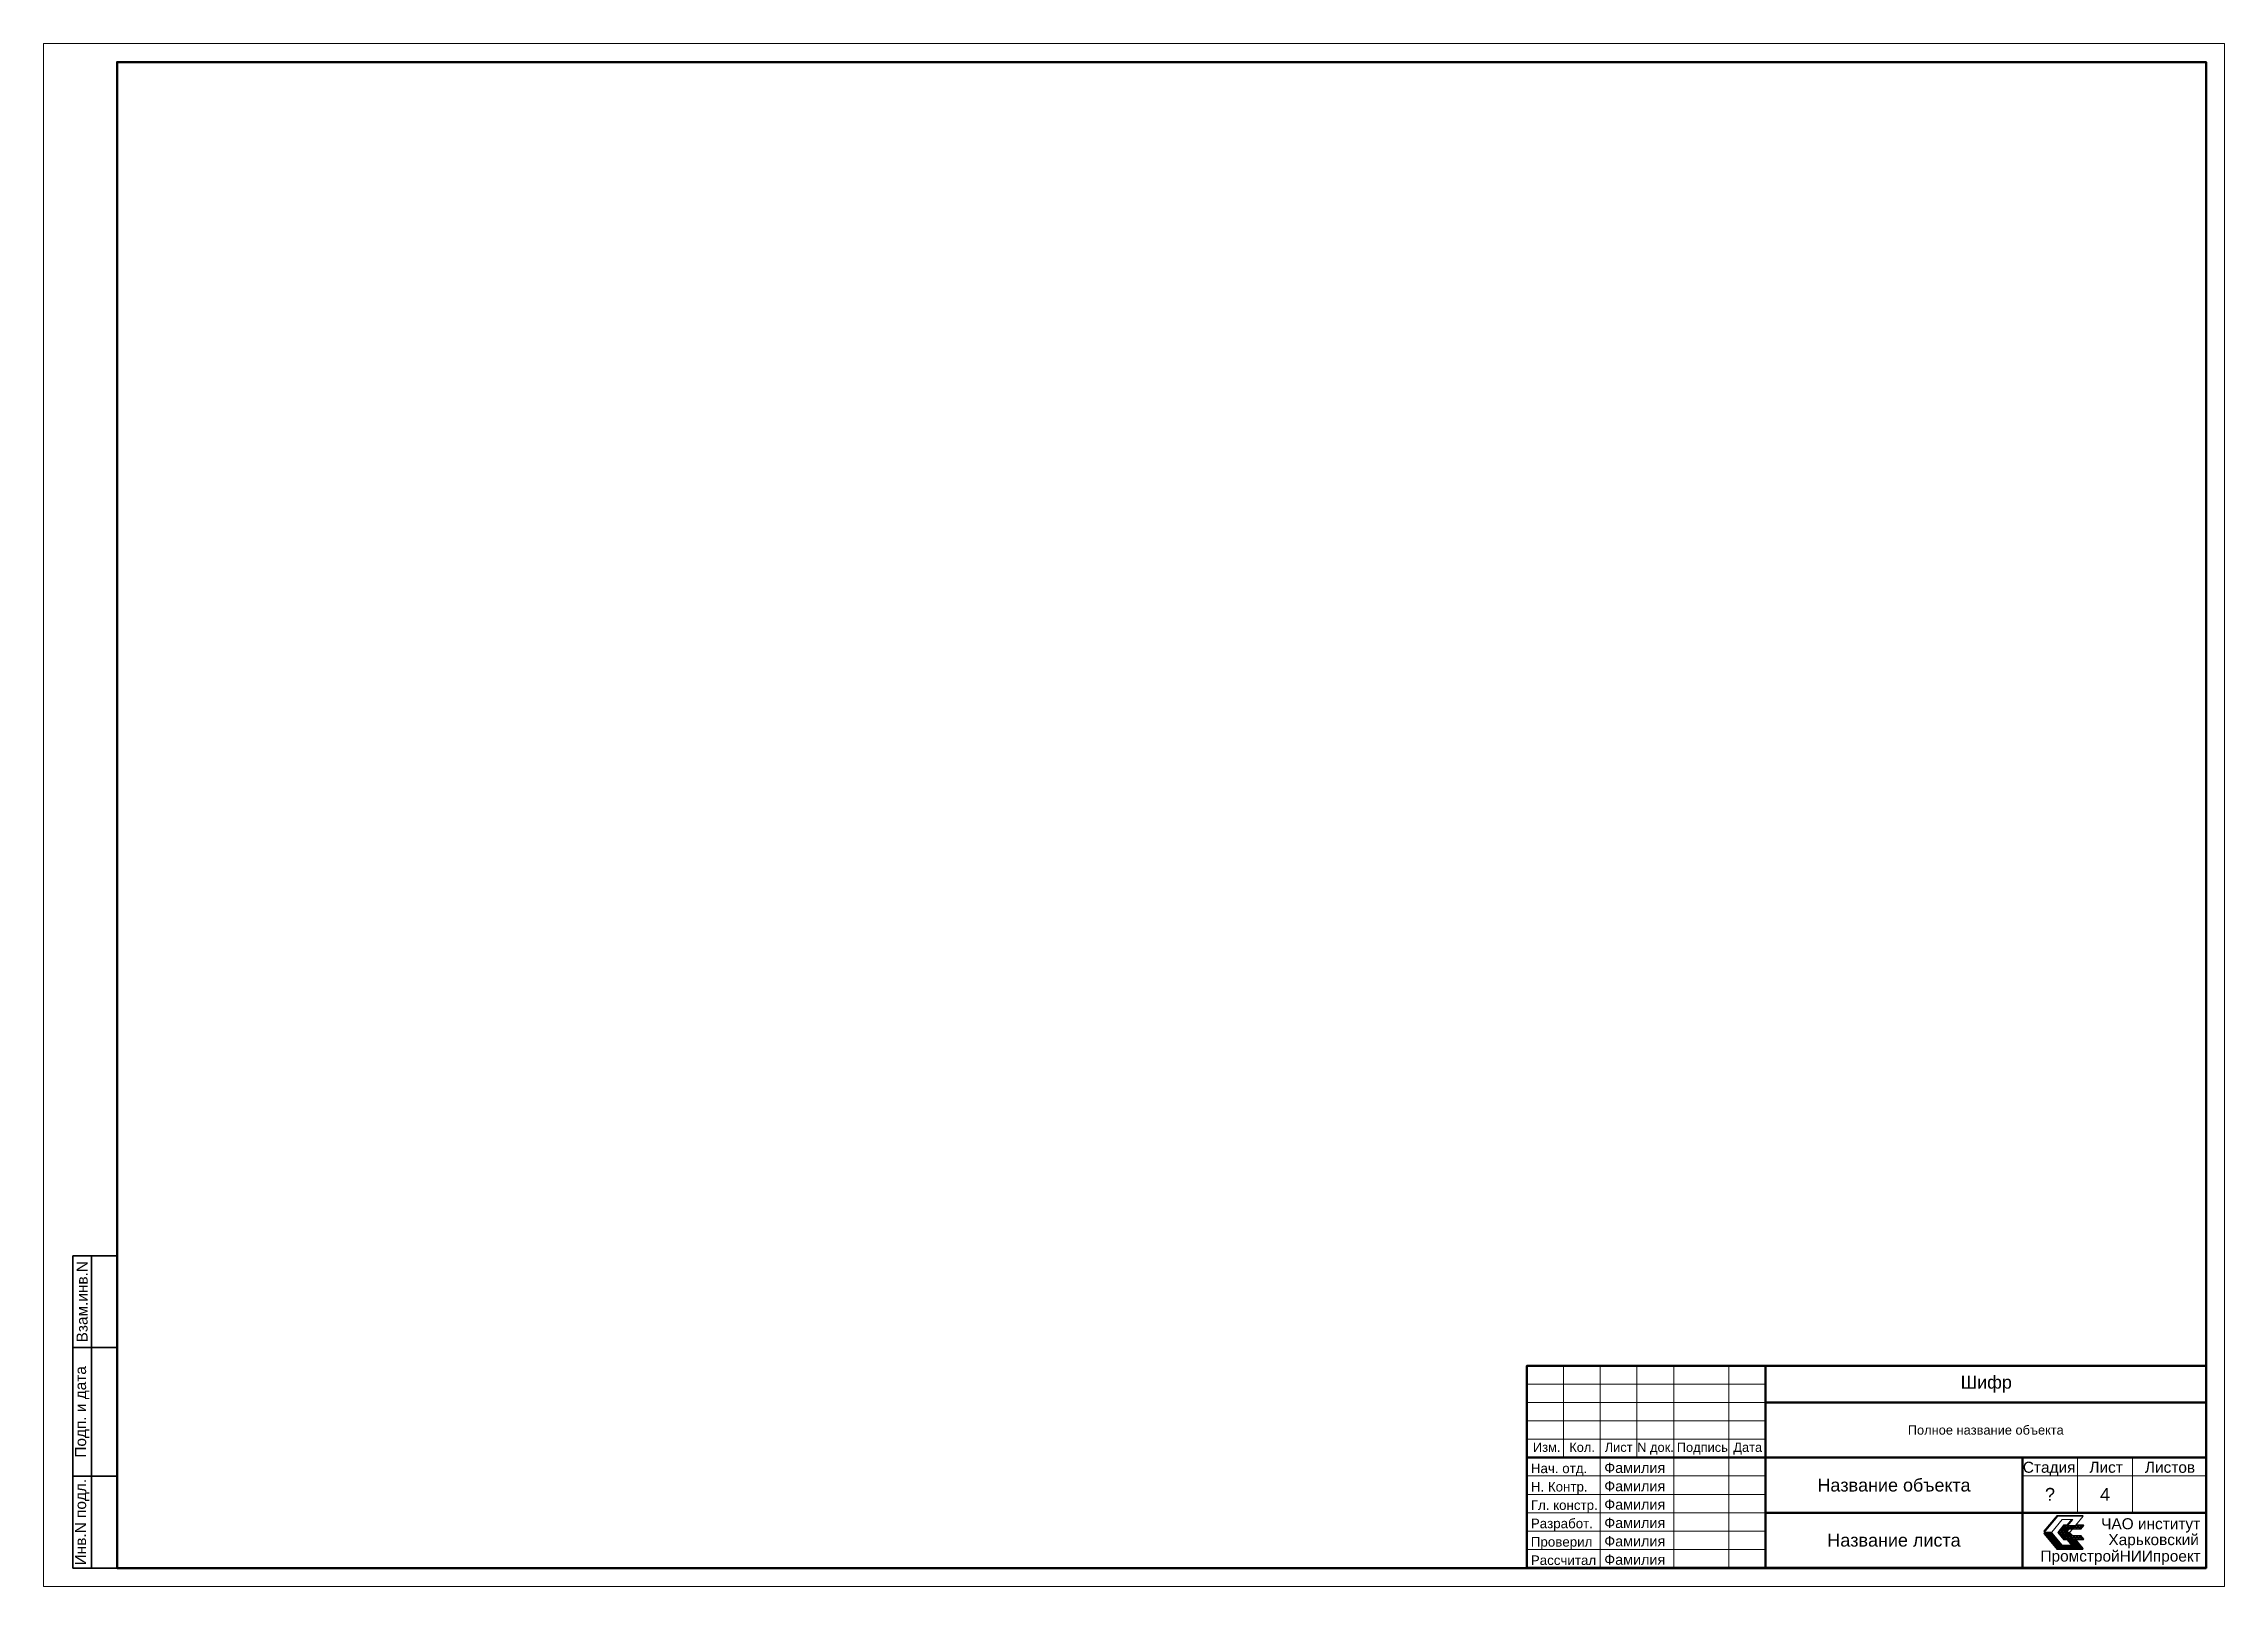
# Paper-space layout 'А2 г' of a CAD drawing. Header units: millimetres. Extents: x -2 to 592, y 0 to 420.
import ezdxf
from ezdxf.enums import TextEntityAlignment as Align

# ---------------------------------------------------------------- set-up
doc = ezdxf.new("R2010")
doc.units = ezdxf.units.MM
doc.header["$MEASUREMENT"] = 0
doc.layers.add('01_Формат', color=7, linetype='Continuous', lineweight=13)
doc.styles.add('Arial', font='arial.ttf')

psp = doc.layouts.new('А2 г')

# ---------------------------------------------------------------- hatches: boundary and pattern name
at = {"layer": '01_Формат', "lineweight": 9}
h = psp.add_hatch(color=256, dxfattribs=at)
h.paths.add_polyline_path([(546.5, 18.67), (546.34, 18.86), (542.72, 14.51), (542.88, 14.31)])
h.paths.add_polyline_path([(553.27, 18.86), (546.34, 18.86), (546.5, 18.67), (553.43, 18.67)])
h.paths.add_polyline_path([(550.6, 17.69), (550.27, 17.69), (549.11, 16.3), (549.27, 16.1)])
h = psp.add_hatch(dxfattribs=at)
h.set_pattern_fill('LINE', color=256, scale=0.055, style=0)
h.set_pattern_definition([(0, (-796.82123, 426.72407), (0, 0.174625), [])])
h.paths.add_polyline_path([(546.5, 9.79), (553.43, 9.79), (551.3, 12.35), (549.27, 12.35), (550.6, 10.77), (547.71, 10.77), (544.91, 14.14), (542.88, 14.14)])
h.paths.add_polyline_path([(549.81, 14.14), (548.92, 14.14), (549.59, 13.33), (550.49, 13.33)])
h = psp.add_hatch(dxfattribs=at)
h.set_pattern_fill('LINE', color=256, scale=0.097864, angle=50, style=0)
h.set_pattern_definition([(50, (-408.1366, 371.7443), (-0.23802457, 0.19972633), [])])
h.paths.add_polyline_path([(548.38, 16.1), (546.82, 14.23), (548.84, 14.23), (549.59, 15.12), (552.77, 15.12), (553.58, 16.1)])
h = psp.add_hatch(dxfattribs=at)
h.set_pattern_fill('LINE', color=256, scale=0.097864, angle=130, style=0)
h.set_pattern_definition([(130, (-408.1366, 371.7443), (-0.23802457, -0.19972633), [])])
h.paths.add_polyline_path([(553.58, 12.35), (552.77, 13.33), (549.59, 13.33), (548.84, 14.23), (546.82, 14.23), (548.38, 12.35)])

# ---------------------------------------------------------------- linework, layer by layer
at = {"layer": '01_Формат', "lineweight": 35}
for p, q in [((5.9, 89.52), (5.9, 4.52)), ((17.9, 89.52), (5.9, 89.52)), ((10.9, 89.52), (10.9, 4.52)), ((17.9, 64.52), (5.9, 64.52)), ((5.9, 29.52), (17.9, 29.52)), ((5.9, 4.52), (17.9, 4.52))]:
    psp.add_line(p, q, dxfattribs=at)
at = {"layer": '01_Формат'}
for p, q in [((411.9, 59.57), (411.9, 34.57)), ((421.9, 59.57), (421.9, 4.57)), ((431.9, 59.62), (431.9, 34.57)), ((441.9, 59.57), (441.9, 4.57)), ((456.9, 59.57), (456.9, 4.57)), ((401.9, 54.57), (466.9, 54.57)), ((401.9, 49.57), (466.9, 49.57)), ((401.9, 44.57), (466.9, 44.57)), ((401.9, 39.57), (466.9, 39.57)), ((551.9, 34.57), (551.9, 19.57)), ((566.9, 34.57), (566.9, 19.57)), ((401.9, 29.57), (466.9, 29.57)), ((401.9, 24.57), (466.9, 24.57)), ((536.9, 29.57), (586.9, 29.57)), ((401.9, 19.57), (466.9, 19.57)), ((401.9, 14.57), (466.9, 14.57)), ((401.9, 9.57), (466.9, 9.57))]:
    psp.add_line(p, q, dxfattribs=at)
at = {"layer": '01_Формат', "lineweight": 50}
for p, q in [((466.9, 59.57), (466.9, 4.57)), ((466.9, 49.57), (586.9, 49.57)), ((401.9, 34.57), (586.9, 34.57)), ((536.9, 34.57), (536.9, 4.57)), ((466.9, 19.57), (586.9, 19.57))]:
    psp.add_line(p, q, dxfattribs=at)
at = {"layer": '01_Формат', "lineweight": 9}
for p, q in [((546.34, 18.86), (542.72, 14.51)), ((546.5, 18.67), (542.88, 14.31)), ((553.27, 18.86), (546.34, 18.86)), ((546.5, 18.67), (546.34, 18.86)), ((546.5, 18.67), (553.43, 18.67)), ((553.43, 18.67), (551.3, 16.1)), ((553.43, 18.67), (553.27, 18.86)), ((542.88, 14.31), (542.72, 14.51)), ((542.88, 14.14), (542.72, 13.94)), ((546.34, 9.59), (542.72, 13.94)), ((542.88, 14.31), (544.91, 14.31)), ((546.5, 9.79), (542.88, 14.14)), ((542.88, 14.14), (544.91, 14.14)), ((547.71, 17.69), (544.91, 14.31)), ((547.71, 10.77), (544.91, 14.14)), ((548.21, 16.3), (546.49, 14.23)), ((546.49, 14.23), (548.84, 14.23)), ((548.21, 12.16), (546.49, 14.23)), ((548.38, 16.1), (546.82, 14.23)), ((548.38, 12.35), (546.82, 14.23)), ((546.84, 14.23), (548.85, 14.23)), ((550.6, 17.69), (547.71, 17.69)), ((548.21, 16.3), (549.11, 16.3)), ((548.38, 16.1), (548.21, 16.3)), ((548.38, 12.35), (548.21, 12.16)), ((548.21, 12.16), (549.11, 12.16)), ((548.38, 16.1), (553.58, 16.1)), ((548.38, 12.35), (553.58, 12.35)), ((549.59, 15.12), (548.84, 14.23)), ((549.59, 13.33), (548.84, 14.23)), ((548.92, 14.31), (549.81, 14.31)), ((548.92, 14.14), (549.81, 14.14)), ((550.27, 17.69), (549.11, 16.3)), ((549.27, 16.1), (549.11, 16.3)), ((549.27, 12.35), (549.11, 12.16)), ((550.27, 10.77), (549.11, 12.16)), ((550.6, 17.69), (549.27, 16.1)), ((550.6, 10.77), (549.27, 12.35)), ((552.77, 15.12), (549.59, 15.12)), ((552.77, 13.33), (549.59, 13.33)), ((550.49, 15.12), (549.81, 14.31)), ((550.49, 13.33), (549.81, 14.14)), ((553.43, 9.79), (551.3, 12.35)), ((551.46, 16.3), (553.41, 16.3)), ((551.46, 12.16), (553.41, 12.16)), ((553.58, 16.1), (552.77, 15.12)), ((553.58, 12.35), (552.77, 13.33)), ((553.58, 16.1), (553.41, 16.3)), ((553.58, 12.35), (553.41, 12.16)), ((546.5, 9.79), (546.34, 9.59)), ((553.27, 9.59), (546.34, 9.59)), ((546.5, 9.79), (553.43, 9.79)), ((550.6, 10.77), (547.71, 10.77)), ((553.43, 9.79), (553.27, 9.59))]:
    psp.add_line(p, q, dxfattribs=at)
at = {"layer": '01_Формат'}
psp.add_lwpolyline([(-2.1, -0.48), (591.9, -0.48), (591.9, 419.52), (-2.1, 419.52)], close=True, dxfattribs=at)
at = {"layer": '01_Формат', "lineweight": 50}
for points in [[(17.9, 4.52), (586.9, 4.52), (586.9, 414.52), (17.9, 414.52)], [(586.9, 4.57), (586.9, 59.57), (401.9, 59.57), (401.9, 4.57)]]:
    psp.add_lwpolyline(points, close=True, dxfattribs=at)

# ---------------------------------------------------------------- texts
at = {"layer": '01_Формат', "lineweight": 35, "style": 'Arial'}
for s, p in [('Взам.инв.N', (8.4, 77.02)), ('Подп. и дата', (8.4, 47.02)), ('Инв.N подл.', (8.4, 17.02))]:
    psp.add_text(s, height=3, rotation=90, dxfattribs=at).set_placement(p, align=Align.MIDDLE)
at = {"layer": '01_Формат', "style": 'Arial'}
for s, height, p in [('Изм.', 2.5, (407.31, 35.39)), ('Кол.', 2.5, (416.95, 35.39)), ('Лист', 2.5, (426.91, 35.39)), ('N док.', 2.5, (436.95, 35.39)), ('Подпись', 2.5, (449.7, 35.39)), ('Дата', 2.5, (462.07, 35.39)), ('Стадия', 3, (544.17, 29.55)), ('Лист', 3, (559.68, 29.55)), ('Листов', 3, (577.09, 29.55))]:
    psp.add_text(s, height=height, dxfattribs=at).set_placement(p, align=Align.BOTTOM_CENTER)
for s, height, p in [('Нач. отд.', 2.6, (402.99, 29.57)), ('Фамилия', 2.8, (422.99, 29.57)), ('Н. Контр.', 2.6, (402.99, 24.57)), ('Фамилия', 2.8, (422.99, 24.57)), ('Гл. констр.', 2.6, (402.99, 19.57)), ('Разработ.', 2.6, (402.99, 14.57)), ('Фамилия', 2.8, (422.99, 19.57)), ('Фамилия', 2.8, (422.99, 14.57)), ('Проверил', 2.6, (402.99, 9.57)), ('Фамилия', 2.8, (422.99, 9.57)), ('Рассчитал', 2.6, (402.99, 4.57)), ('Фамилия', 2.8, (422.99, 4.57))]:
    psp.add_text(s, height=height, dxfattribs=at).set_placement(p, align=Align.BOTTOM_LEFT)
for s, p in [('?', (544.4, 24.57)), ('4', (559.4, 24.57))]:
    psp.add_text(s, height=3.5, dxfattribs=at).set_placement(p, align=Align.MIDDLE_CENTER)
at = {"layer": '01_Формат', "lineweight": 35, "style": 'Arial'}
for s, p in [('ЧАО институт', (571.82, 14.17)), ('Харьковский', (572.63, 9.84)), ('ПромстройНИИпроект', (563.62, 5.37))]:
    psp.add_text(s, height=3, dxfattribs=at).set_placement(p, align=Align.BOTTOM_CENTER)
at = {"layer": '01_Формат', "char_height": 3.5, "attachment_point": 5, "style": 'Arial'}
for s, insert, width in [('{\\C7;Шифр}', (527.05, 54.57), 119.7), ('{\\C7;Название объекта}', (501.9, 27.07), 68.0003), ('{\\C7;Название листа}', (501.9, 12.07), 68.0003)]:
    psp.add_mtext(s, dxfattribs=dict(at, insert=insert, width=width))
at = {"layer": '01_Формат', "insert": (526.9, 42.07), "char_height": 2.5, "width": 118.0001, "attachment_point": 5, "line_spacing_factor": 0.8, "style": 'Arial'}
psp.add_mtext('Полное название объекта', dxfattribs=at)

doc.saveas('drawing.dxf')
